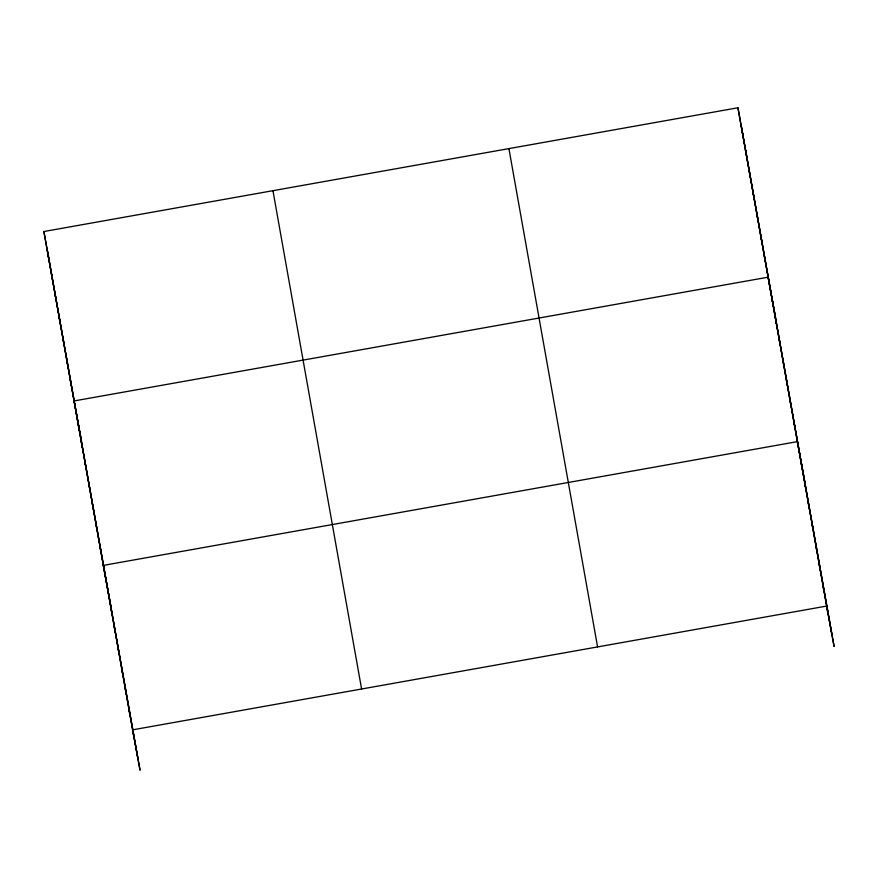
<?xml version="1.0" encoding="UTF-8"?>
<svg xmlns="http://www.w3.org/2000/svg" width="878" height="878" viewBox="0 0 878 878"><rect width="100%" height="100%" fill="white"/><g stroke="black" fill="none" stroke-linecap="round" stroke-linejoin="round"><path stroke-width="1.32" d="M43.9 231.529L737.948 107.764L834.1 646.471L826.615 606.072L132.567 729.848L140.052 770.236L43.9 231.529L133.566 735.27M741.723 128.934L742.722 134.367M745.488 150.116L746.498 155.549M749.252 171.298L750.262 176.719M753.028 192.469L754.026 197.901M756.792 213.65L757.802 219.083M760.557 234.832L761.566 240.254M764.332 256.014L765.331 261.435M775.581 317.584L768.096 277.185L74.048 400.95L81.533 441.349M771.751 297.741L772.761 303.173M775.406 318.297L776.415 323.73M779.071 338.853L780.07 344.286M782.726 359.409L783.736 364.842M786.381 379.965L787.39 385.398M790.035 400.522L791.045 405.954M793.701 421.078L794.7 426.499M804.841 482.033L797.356 441.634L103.308 565.399L110.793 605.798M801.01 462.19L802.02 467.612M804.665 482.746L805.675 488.168M808.331 503.303L809.329 508.724M811.985 523.859L812.995 529.28M815.64 544.415L816.65 549.837M819.295 564.971L820.304 570.393M822.96 585.516L823.959 590.949M47.664 252.71L48.674 258.132M51.44 273.881L52.439 279.314M55.204 295.063L56.214 300.495M58.969 316.245L59.978 321.666M62.744 337.415L63.743 342.848M66.508 358.597L67.518 364.03M70.273 379.779L71.283 385.201M77.703 421.506L78.713 426.938M81.358 442.062L82.367 447.495M85.012 462.618L86.022 468.051M88.678 483.174L89.677 488.607M92.333 503.731L93.342 509.163M95.987 524.287L96.997 529.719M99.642 544.843L100.652 550.276M110.617 606.511L111.627 611.944M114.272 627.068L115.281 632.489M117.937 647.624L118.936 653.045M121.592 668.18L122.591 673.602M125.247 688.736L126.256 694.158M128.901 709.292L129.911 714.714M741.098 124.731L831.96 634.937M737.948 107.764L827.614 611.505M508.911 148.601L597.578 646.921M272.937 190.68L361.593 689M47.05 248.496L137.912 758.702"/></g></svg>
